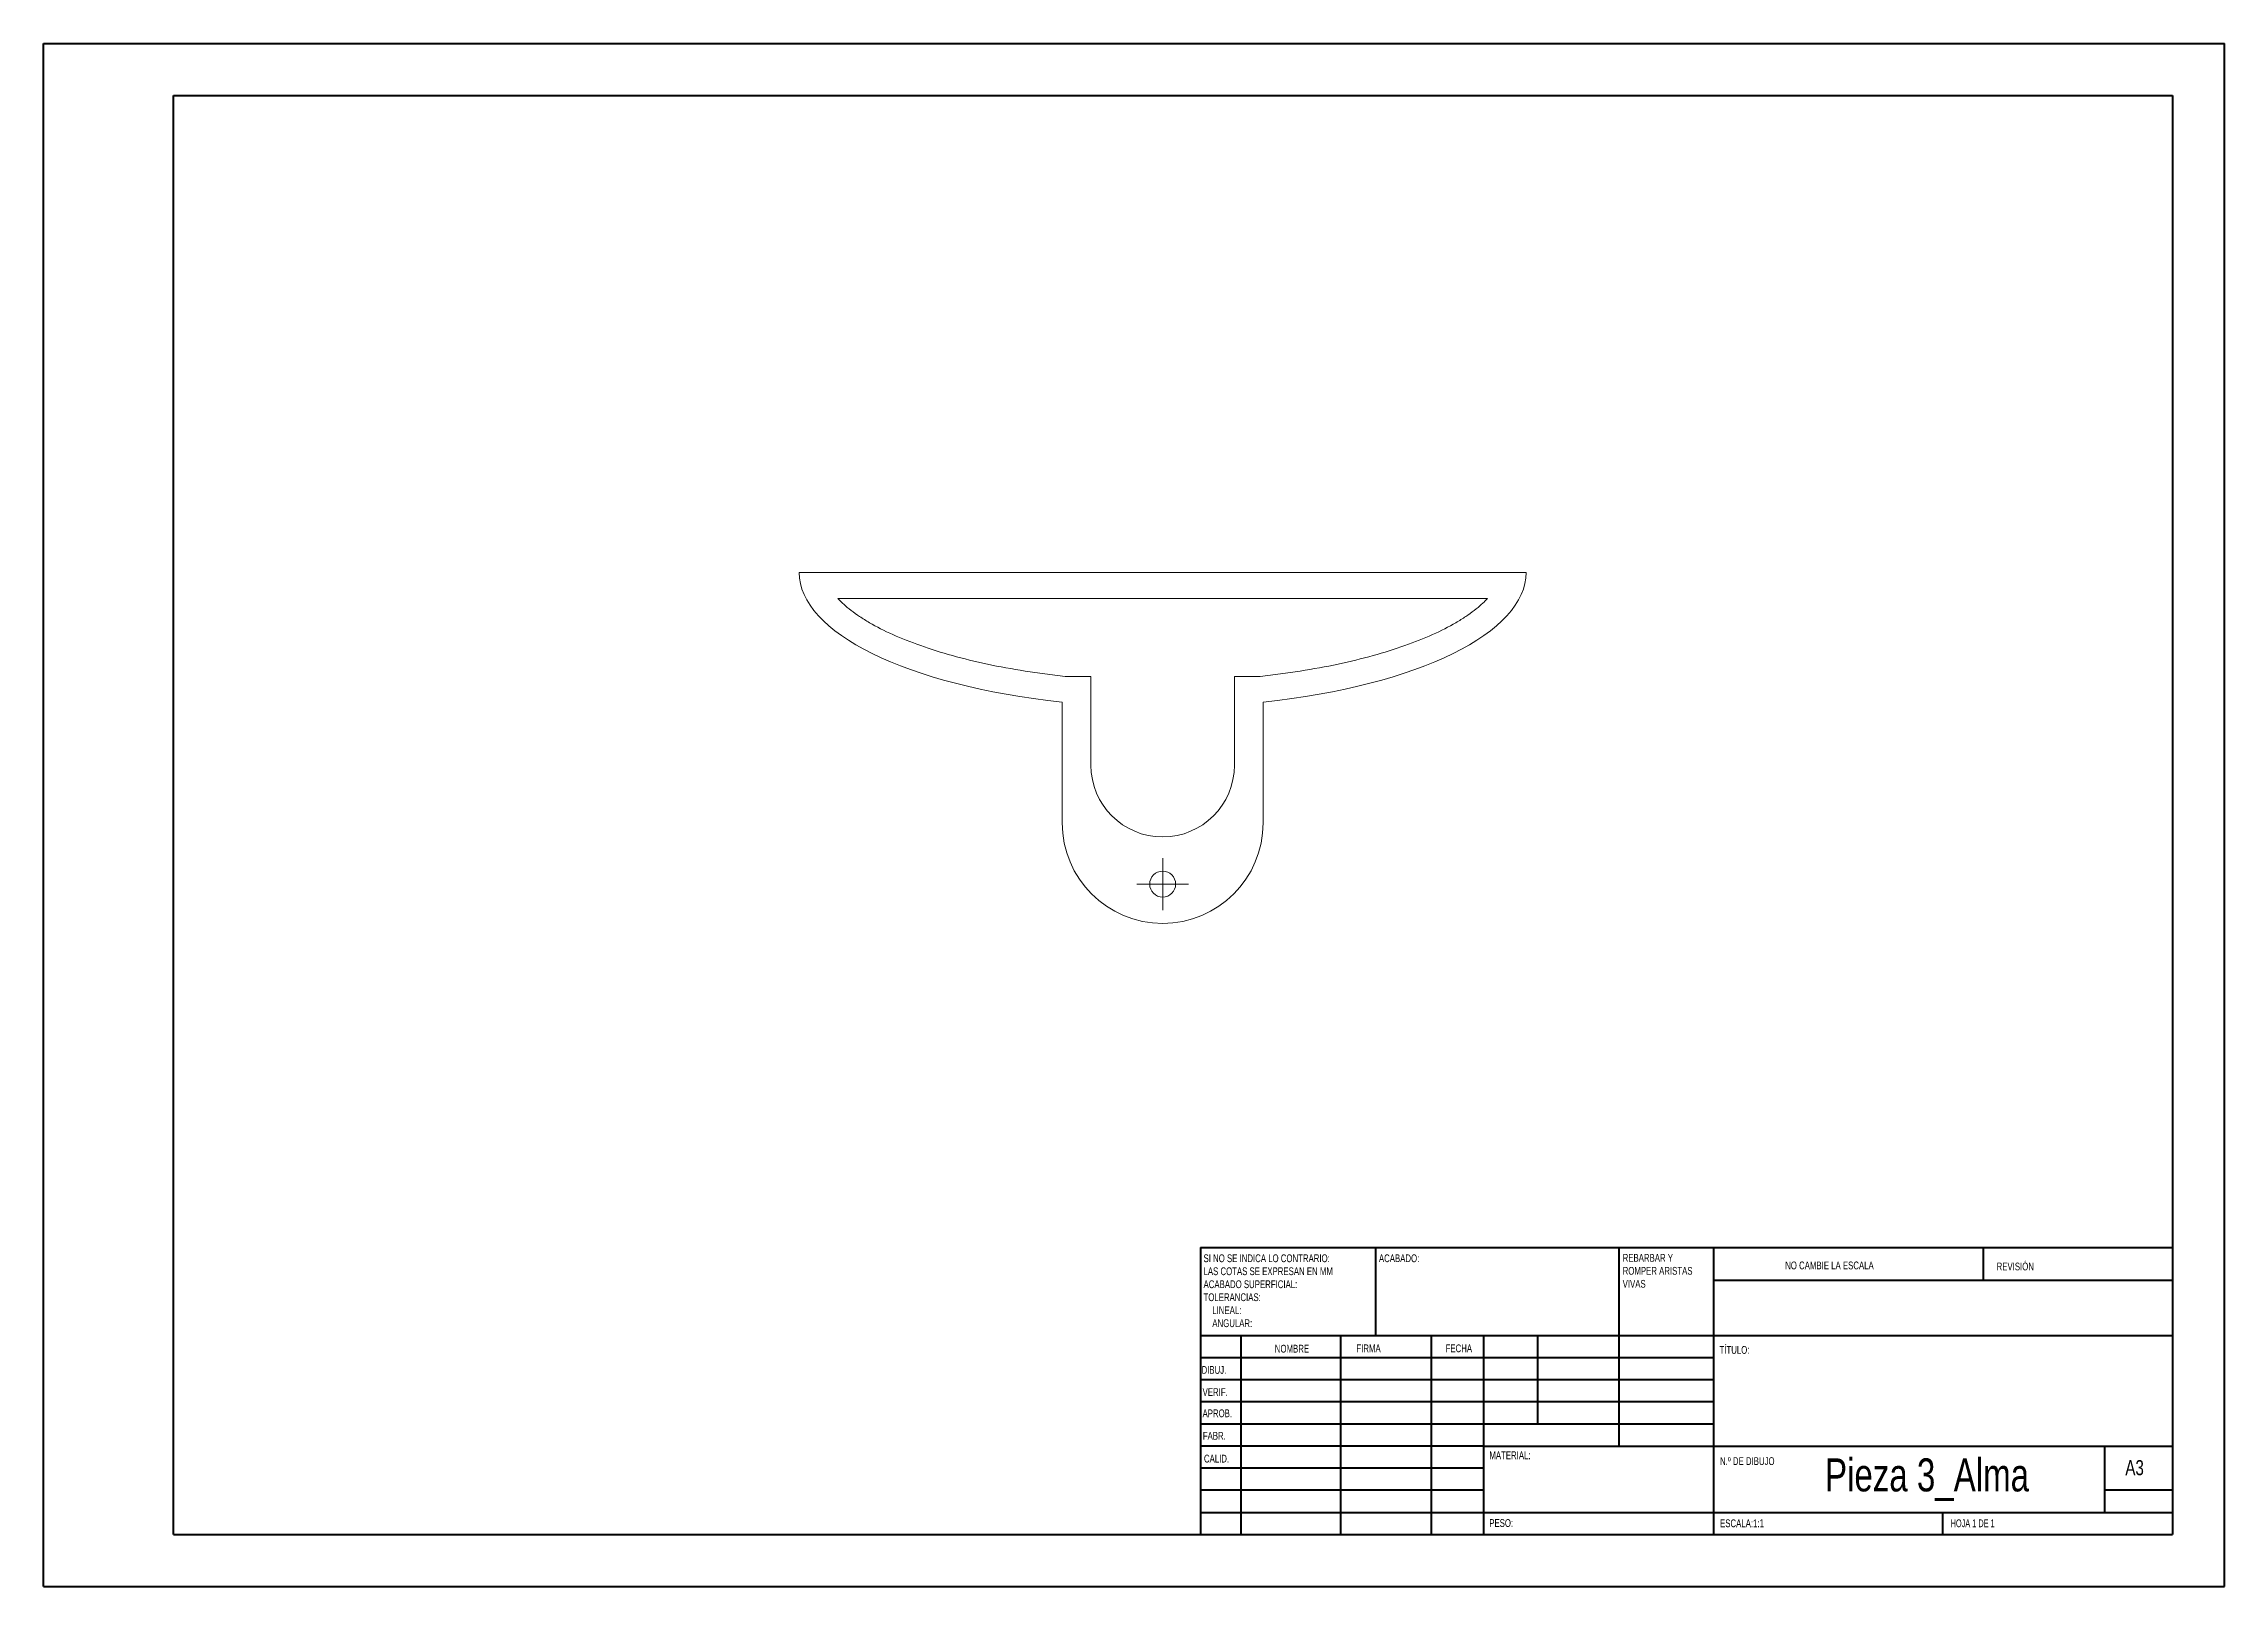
# Model space of a CAD drawing. Header units: millimetres. Extents: x 0 to 420, y 0 to 297.
import ezdxf

# ---------------------------------------------------------------- set-up
doc = ezdxf.new("R2010")
doc.units = ezdxf.units.MM
doc.styles.add('SLDTEXTSTYLE0', font='TXT', dxfattribs={"width": 0.75})
doc.styles.add('SLDTEXTSTYLE1', font='TXT', dxfattribs={"width": 0.681818})

# ---------------------------------------------------------------- blocks, each defined once
blk = doc.blocks.new('SW_NOTE_0')
at = {"color": 0, "linetype": 'Continuous', "lineweight": 0, "char_height": 1.5, "attachment_point": 1, "style": 'SLDTEXTSTYLE0'}
for s, insert in [('REBARBAR Y', (0, 1.93)), ('VIVAS', (0, -3.07)), ('ROMPER ARISTAS', (0, -0.57))]:
    blk.add_mtext(s, dxfattribs=dict(at, insert=insert))
blk = doc.blocks.new('SW_NOTE_1')
at = {"color": 0, "linetype": 'Continuous', "lineweight": 0, "char_height": 1.5, "attachment_point": 1, "style": 'SLDTEXTSTYLE0'}
for s, insert in [('SI NO SE INDICA LO CONTRARIO:', (0, 1.93)), ('ACABADO SUPERFICIAL:', (0, -3.07)), ('LAS COTAS SE EXPRESAN EN MM', (0, -0.57)), ('TOLERANCIAS:', (0, -5.57)), ('LINEAL:', (1.69, -8.07)), ('ANGULAR:', (1.69, -10.57))]:
    blk.add_mtext(s, dxfattribs=dict(at, insert=insert))
blk = doc.blocks.new('SW_CENTERMARKSYMBOL_0')
at = {"color": 0, "linetype": 'Continuous', "lineweight": 0}
for p, q in [((0, 2.5), (0, 5)), ((-2.5, 0), (-5, 0)), ((0, 0), (-2.5, 0)), ((0, 0), (0, 2.5)), ((0, 0), (0, -2.5)), ((0, 0), (2.5, 0)), ((2.5, 0), (5, 0)), ((0, -2.5), (0, -5))]:
    blk.add_line(p, q, dxfattribs=at)

msp = doc.modelspace()

# ---------------------------------------------------------------- linework, layer by layer
at = {"color": 7, "linetype": 'Continuous', "lineweight": 40}
for p, q in [((0.08, 0.21), (0.08, 297.21)), ((0.08, 297.21), (420.08, 297.21)), ((420.08, 0.21), (420.08, 297.21)), ((25.08, 10.21), (25.08, 287.21)), ((25.08, 287.21), (410.08, 287.21)), ((410.08, 287.21), (410.08, 10.21)), ((222.88, 65.46), (410.08, 65.46)), ((222.88, 65.46), (222.88, 10.21)), ((256.68, 48.46), (256.68, 65.46)), ((303.48, 65.46), (303.48, 27.21)), ((321.68, 65.46), (321.68, 10.21)), ((373.68, 59.09), (373.68, 65.46)), ((410.08, 59.09), (321.68, 59.09)), ((410.08, 48.46), (222.88, 48.46)), ((230.68, 48.46), (230.68, 10.21)), ((249.87, 48.46), (249.87, 10.21)), ((267.28, 48.46), (267.28, 10.21)), ((277.48, 10.21), (277.48, 48.46)), ((287.88, 31.46), (287.88, 48.46)), ((321.68, 44.21), (222.88, 44.21)), ((321.68, 39.96), (222.88, 39.96)), ((321.68, 35.71), (222.88, 35.71)), ((321.68, 31.46), (222.88, 31.46)), ((277.48, 27.21), (222.88, 27.21)), ((277.48, 27.21), (410.08, 27.21)), ((397.08, 14.46), (397.08, 27.21)), ((277.48, 22.96), (222.88, 22.96)), ((277.48, 18.71), (222.88, 18.71)), ((410.08, 18.71), (397.08, 18.71)), ((222.88, 14.46), (410.08, 14.46)), ((365.88, 10.21), (365.88, 14.46)), ((25.08, 10.21), (410.08, 10.21)), ((0.08, 0.21), (420.08, 0.21))]:
    msp.add_line(p, q, dxfattribs=at)
at = {"color": 7, "linetype": 'Continuous', "lineweight": 15}
for p, q in [((145.6, 195.42), (285.6, 195.42)), ((153.03, 190.42), (278.18, 190.42)), ((201.78, 175.41), (196.81, 175.41)), ((201.78, 158.31), (201.78, 175.41)), ((229.42, 175.41), (229.42, 158.31)), ((234.39, 175.41), (229.42, 175.41)), ((196.26, 147.2), (196.26, 170.44)), ((234.95, 170.44), (234.95, 147.2))]:
    msp.add_line(p, q, dxfattribs=at)
msp.add_circle((215.6, 135.42), 2.5, dxfattribs=at)
for centre, radius in [((215.6, 158.31), 13.82), ((215.6, 147.2), 19.35)]:
    msp.add_arc(centre, radius, 180, 0, dxfattribs=at)
for start_param, end_param in [(0, 1.29077), (1.850823, 3.141593)]:
    msp.add_ellipse((215.6, 195.42), major_axis=(-70, 0), ratio=0.371258, start_param=start_param, end_param=end_param, dxfattribs=at)
for points, knots in [([(196.81, 175.41), (195.51, 175.55), (192.9, 175.86), (187.84, 176.59), (181.75, 177.71), (174.99, 179.36), (168.87, 181.28), (163.5, 183.42), (159.74, 185.34), (157.2, 186.92), (155.54, 188.11), (154.37, 189.08), (153.56, 189.86), (153.2, 190.22), (153.03, 190.42)], [-1.2911614, -1.2911614, -1.2911614, -1.2911614, -1.2309853, -1.1708093, -1.0504571, -0.930105, -0.8097529, -0.6894007, -0.5690486, -0.5088725, -0.4486964, -0.3885204, -0.3584323, -0.3283443, -0.3283443, -0.3283443, -0.3283443]), ([(278.18, 190.42), (278, 190.22), (277.65, 189.86), (276.83, 189.08), (275.66, 188.11), (274, 186.92), (271.47, 185.34), (267.71, 183.42), (262.34, 181.28), (256.22, 179.36), (249.46, 177.71), (243.37, 176.59), (238.3, 175.86), (235.69, 175.55), (234.39, 175.41)], [-2.8132483, -2.8132483, -2.8132483, -2.8132483, -2.7831603, -2.7530723, -2.6928962, -2.6327201, -2.5725441, -2.4521919, -2.3318398, -2.2114877, -2.0911355, -1.9707834, -1.9106073, -1.8504313, -1.8504313, -1.8504313, -1.8504313])]:
    msp.add_open_spline(points, degree=3, knots=knots, dxfattribs=at)

# ---------------------------------------------------------------- block references
at = {"color": 7, "linetype": 'Continuous', "lineweight": 0}
for name, p in [('SW_CENTERMARKSYMBOL_0', (215.6, 135.42)), ('SW_NOTE_1', (223.47, 62.2)), ('SW_NOTE_0', (304.19, 62.28))]:
    msp.add_blockref(name, p, dxfattribs=at)

# ---------------------------------------------------------------- texts
for s, insert, char_height, attachment_point, style in [('ACABADO:', (257.25, 64.13), 1.5, 1, 'SLDTEXTSTYLE0'), ('NO CAMBIE LA ESCALA', (335.49, 62.75), 1.5, 1, 'SLDTEXTSTYLE0'), ('REVISIÓN', (376.21, 62.55), 1.5, 1, 'SLDTEXTSTYLE0'), ('NOMBRE', (237.2, 46.72), 1.5, 1, 'SLDTEXTSTYLE0'), ('FIRMA', (252.91, 46.78), 1.5, 1, 'SLDTEXTSTYLE0'), ('FECHA', (270.09, 46.79), 1.5, 1, 'SLDTEXTSTYLE0'), ('TÍTULO:', (322.84, 46.49), 1.5, 1, 'SLDTEXTSTYLE0'), ('DIBUJ.', (223.09, 42.64), 1.5, 1, 'SLDTEXTSTYLE0'), ('VERIF.', (223.29, 38.37), 1.5, 1, 'SLDTEXTSTYLE0'), ('APROB.', (223.28, 34.28), 1.5, 1, 'SLDTEXTSTYLE0'), ('FABR.', (223.33, 29.95), 1.5, 1, 'SLDTEXTSTYLE0'), ('CALID.', (223.55, 25.56), 1.5, 1, 'SLDTEXTSTYLE0'), ('MATERIAL:', (278.52, 26.2), 1.5, 1, 'SLDTEXTSTYLE0'), ('N.º DE DIBUJO', (322.95, 25.08), 1.5, 1, 'SLDTEXTSTYLE0'), ('Pieza 3_Alma', (362.81, 24.85), 6.35, 2, 'SLDTEXTSTYLE0'), ('A3', (401, 24.52), 2.91, 1, 'SLDTEXTSTYLE0'), ('PESO:', (278.5, 13.16), 1.499, 1, 'SLDTEXTSTYLE0'), ('ESCALA:1:1', (322.95, 13.11), 1.5, 1, 'SLDTEXTSTYLE0'), ('HOJA 1 DE 1', (367.36, 13.11), 1.5, 1, 'SLDTEXTSTYLE1')]:
    msp.add_mtext(s, dxfattribs=dict(at, insert=insert, char_height=char_height, attachment_point=attachment_point, style=style))

doc.saveas('drawing.dxf')
